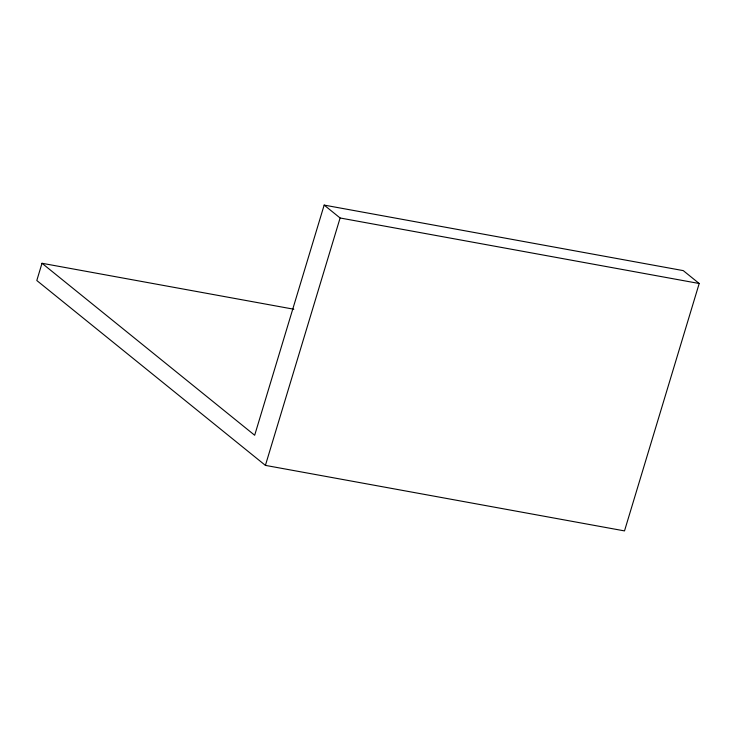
<?xml version="1.0" encoding="UTF-8"?>
<svg xmlns="http://www.w3.org/2000/svg" width="736" height="736" viewBox="0 0 736 736"><rect width="100%" height="100%" fill="white"/><g stroke="black" fill="none" stroke-linecap="round" stroke-linejoin="round"><path stroke-width="1.1" d="M42.007 263.276L36.8 280.517L265.411 465.382L624.505 530.904L699.2 283.507L683.256 270.618L324.162 205.096L254.674 435.252L42.007 263.276L293.82 309.221M265.411 465.382L340.106 217.985L324.162 205.096M340.106 217.985L699.2 283.507"/></g></svg>
